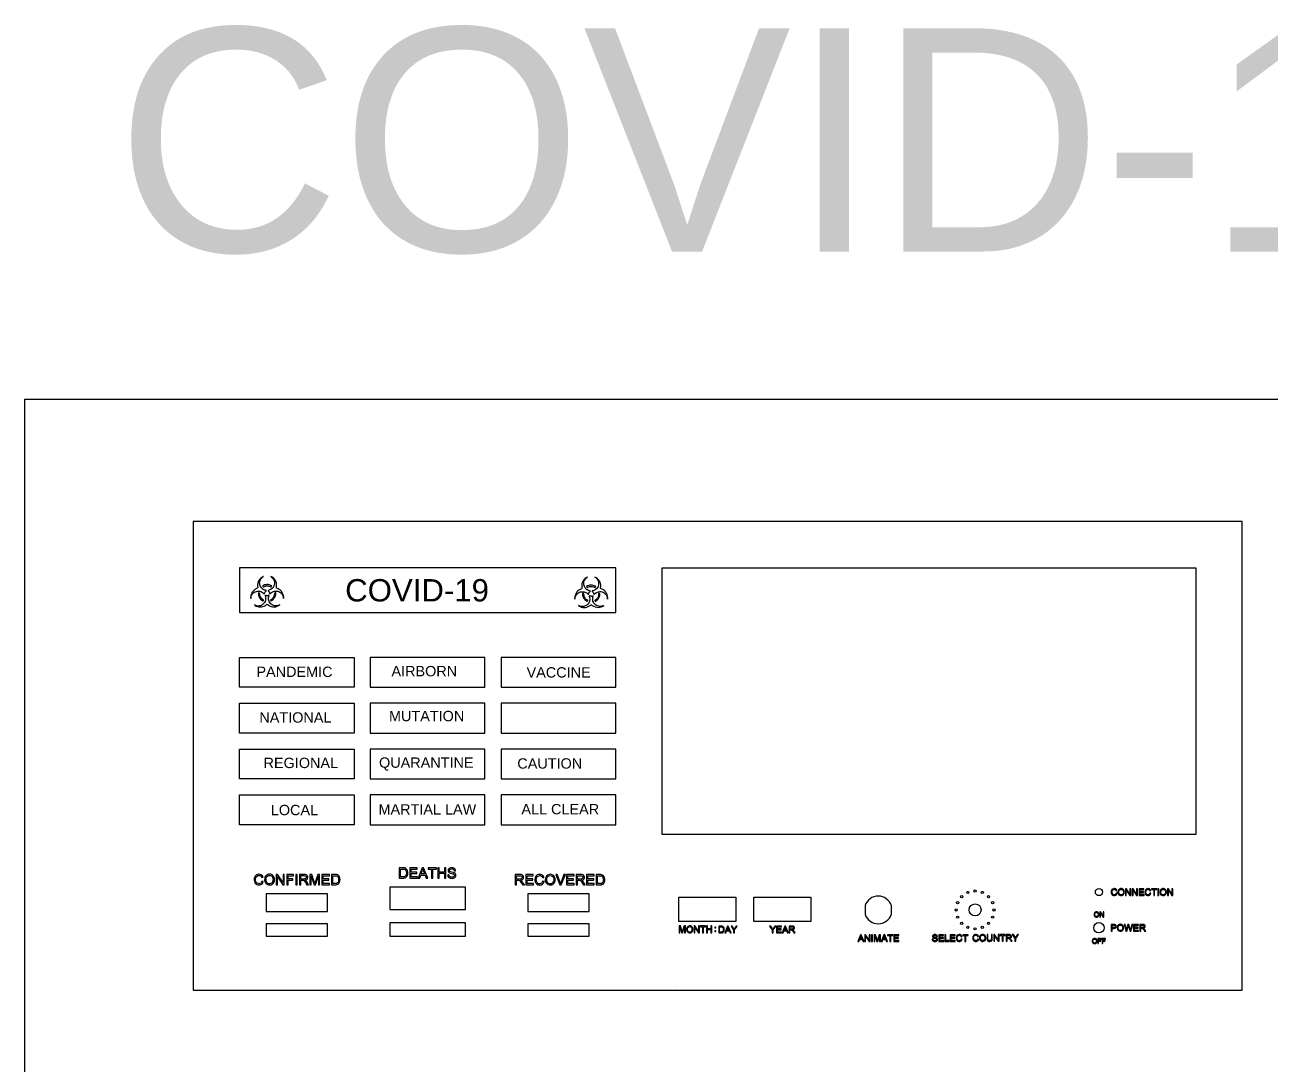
# Model space of a CAD drawing. Header units: inches. Extents: x 208.8 to 289, y 157.6 to 208.1.
# Drawn here: x 208.79 to 236.71, y 184.84 to 208.13 of the extents above; entities that cross this region are included whole.
import ezdxf

# ---------------------------------------------------------------- set-up
doc = ezdxf.new("R2010")
doc.units = ezdxf.units.IN
doc.header["$MEASUREMENT"] = 0
doc.layers.add('DEFAULT_LAYER', color=1, linetype='Continuous')
doc.styles.get("Standard").update_dxf_attribs({"font": 'arial.ttf'})

msp = doc.modelspace()

# ---------------------------------------------------------------- linework, layer by layer
at = {"color": 6, "linetype": 'ByBlock'}
msp.add_lwpolyline([(208.793, 199.753), (288.959, 199.753), (288.959, 157.596), (208.793, 157.596)], close=True, dxfattribs=at)
at = {"color": 1, "linetype": 'ByBlock'}
for points in [[(236.065, 197.01), (212.565, 197.01), (212.565, 186.51), (236.065, 186.51)], [(213.602, 194.973), (222.028, 194.973), (222.028, 195.973), (213.602, 195.973)], [(223.065, 195.973), (235.028, 195.973), (235.028, 189.999), (223.065, 189.999)], [(216.171, 193.301), (213.602, 193.301), (213.602, 193.968), (216.171, 193.968)], [(216.53, 193.301), (219.099, 193.301), (219.099, 193.968), (216.53, 193.968)], [(219.459, 193.301), (222.028, 193.301), (222.028, 193.968), (219.459, 193.968)], [(216.171, 192.273), (213.602, 192.273), (213.602, 192.941), (216.171, 192.941)], [(216.53, 192.273), (219.099, 192.273), (219.099, 192.941), (216.53, 192.941)], [(219.459, 192.273), (222.028, 192.273), (222.028, 192.941), (219.459, 192.941)], [(216.171, 191.245), (213.602, 191.245), (213.602, 191.913), (216.171, 191.913)], [(216.53, 191.245), (219.099, 191.245), (219.099, 191.913), (216.53, 191.913)], [(219.459, 191.245), (222.028, 191.245), (222.028, 191.913), (219.459, 191.913)], [(216.171, 190.218), (213.602, 190.218), (213.602, 190.886), (216.171, 190.886)], [(216.53, 190.218), (219.099, 190.218), (219.099, 190.886), (216.53, 190.886)], [(219.459, 190.218), (222.028, 190.218), (222.028, 190.886), (219.459, 190.886)], [(216.965, 188.322), (218.665, 188.322), (218.665, 188.822), (216.965, 188.822)], [(214.199, 188.272), (215.574, 188.272), (215.574, 188.672), (214.199, 188.672)], [(220.056, 188.272), (221.431, 188.272), (221.431, 188.672), (220.056, 188.672)], [(223.441, 188.598), (224.721, 188.598), (224.721, 188.048), (223.441, 188.048)], [(225.121, 188.598), (226.401, 188.598), (226.401, 188.048), (225.121, 188.048)], [(214.199, 187.722), (215.574, 187.722), (215.574, 187.997), (214.199, 187.997)], [(216.965, 187.722), (218.665, 187.722), (218.665, 188.022), (216.965, 188.022)], [(220.056, 187.722), (221.431, 187.722), (221.431, 187.997), (220.056, 187.997)], [(223.361, 186.59), (223.361, 186.59)]]:
    msp.add_lwpolyline(points, close=True, dxfattribs=at)
at = {"color": 2, "linetype": 'ByBlock', "flags": 128}
for points in [[(214.125, 189.056), (214.112, 189.075), (214.096, 189.091), (214.083, 189.099), (214.063, 189.107), (214.037, 189.11), (214.026, 189.108), (214.004, 189.104), (213.982, 189.096), (213.972, 189.089), (213.956, 189.075), (213.942, 189.055), (213.936, 189.039), (213.931, 189.016), (213.928, 188.991), (213.929, 188.975), (213.933, 188.951), (213.94, 188.929), (213.945, 188.92), (213.96, 188.9), (213.977, 188.885), (213.99, 188.878), (214.012, 188.872), (214.037, 188.87), (214.056, 188.872), (214.079, 188.878), (214.098, 188.889), (214.112, 188.904), (214.125, 188.923), (214.133, 188.946), (214.102, 188.955), (214.101, 188.951), (214.093, 188.927), (214.079, 188.912), (214.058, 188.9), (214.034, 188.896), (214.017, 188.899), (213.996, 188.907), (213.98, 188.92), (213.969, 188.94), (213.968, 188.943), (213.961, 188.966), (213.96, 188.991), (213.961, 189.013), (213.968, 189.036), (213.975, 189.055), (213.993, 189.07), (214.012, 189.08), (214.037, 189.083), (214.055, 189.082), (214.075, 189.072), (214.088, 189.058), (214.099, 189.036), (214.129, 189.042)], [(214.383, 189.007), (214.377, 189.031), (214.369, 189.052), (214.364, 189.062), (214.349, 189.08), (214.331, 189.095), (214.319, 189.101), (214.298, 189.108), (214.273, 189.11), (214.253, 189.108), (214.231, 189.103), (214.21, 189.092), (214.193, 189.077), (214.19, 189.074), (214.178, 189.057), (214.169, 189.037), (214.164, 189.013), (214.162, 188.987), (214.163, 188.975), (214.167, 188.952), (214.175, 188.929), (214.181, 188.919), (214.196, 188.9), (214.214, 188.886), (214.227, 188.88), (214.249, 188.873), (214.273, 188.871), (214.284, 188.871), (214.307, 188.876), (214.329, 188.885), (214.339, 188.891), (214.356, 188.906), (214.369, 188.926), (214.375, 188.942), (214.382, 188.965), (214.384, 188.989)], [(214.351, 188.985), (214.349, 188.96), (214.341, 188.938), (214.33, 188.92), (214.317, 188.909), (214.296, 188.9), (214.272, 188.896), (214.256, 188.898), (214.235, 188.906), (214.216, 188.92), (214.215, 188.921), (214.203, 188.938), (214.196, 188.961), (214.194, 188.986), (214.194, 188.999), (214.198, 189.025), (214.205, 189.046), (214.217, 189.061), (214.229, 189.07), (214.25, 189.08), (214.273, 189.083), (214.293, 189.08), (214.315, 189.071), (214.329, 189.059), (214.342, 189.039), (214.343, 189.037), (214.349, 189.015), (214.352, 188.989)], [(214.575, 189.106), (214.575, 188.923), (214.453, 189.106), (214.422, 189.106), (214.422, 188.874), (214.451, 188.874), (214.451, 189.056), (214.573, 188.874), (214.604, 188.874), (214.604, 189.106)], [(214.688, 188.979), (214.797, 188.979), (214.797, 189.006), (214.688, 189.006), (214.688, 189.078), (214.813, 189.078), (214.813, 189.106), (214.657, 189.106), (214.657, 188.874), (214.688, 188.874)], [(214.889, 189.106), (214.859, 189.106), (214.859, 188.874), (214.889, 188.874)], [(215.127, 189.055), (215.119, 189.077), (215.112, 189.086), (215.092, 189.1), (215.073, 189.104), (215.046, 189.106), (214.944, 189.106), (214.944, 188.874), (214.974, 188.874), (214.974, 188.977), (215.009, 188.977), (215.027, 188.976), (215.041, 188.97), (215.056, 188.954), (215.063, 188.945), (215.078, 188.922), (215.109, 188.874), (215.147, 188.874), (215.107, 188.937), (215.097, 188.951), (215.081, 188.968), (215.063, 188.979), (215.072, 188.981), (215.096, 188.988), (215.112, 189.001), (215.124, 189.02), (215.128, 189.042)], [(215.097, 189.042), (215.09, 189.022), (215.072, 189.007), (215.065, 189.005), (215.04, 189.003), (214.974, 189.003), (214.974, 189.08), (215.047, 189.08), (215.066, 189.078), (215.084, 189.069), (215.089, 189.064)], [(215.366, 188.874), (215.395, 188.874), (215.395, 189.106), (215.355, 189.106), (215.299, 188.945), (215.293, 188.927), (215.287, 188.907), (215.284, 188.916), (215.276, 188.942), (215.221, 189.106), (215.176, 189.106), (215.176, 188.874), (215.205, 188.874), (215.205, 189.071), (215.272, 188.874), (215.299, 188.874), (215.366, 189.068)], [(215.476, 188.901), (215.476, 188.98), (215.604, 188.98), (215.604, 189.007), (215.476, 189.007), (215.476, 189.078), (215.613, 189.078), (215.613, 189.106), (215.446, 189.106), (215.446, 188.874), (215.618, 188.874), (215.618, 188.901)], [(215.851, 189), (215.849, 189.025), (215.843, 189.046), (215.842, 189.047), (215.831, 189.068), (215.816, 189.085), (215.803, 189.094), (215.781, 189.103), (215.767, 189.105), (215.74, 189.106), (215.661, 189.106), (215.661, 188.874), (215.744, 188.874), (215.759, 188.875), (215.781, 188.878), (215.787, 188.88), (215.809, 188.89), (215.814, 188.893), (215.83, 188.911), (215.836, 188.921), (215.845, 188.945), (215.85, 188.966), (215.852, 188.991)], [(215.819, 188.969), (215.814, 188.947), (215.81, 188.936), (215.797, 188.917), (215.796, 188.917), (215.776, 188.906), (215.766, 188.903), (215.741, 188.901), (215.691, 188.901), (215.691, 189.078), (215.74, 189.078), (215.759, 189.077), (215.779, 189.073), (215.792, 189.066), (215.809, 189.047), (215.812, 189.04), (215.818, 189.019), (215.82, 188.991)], [(217.371, 189.148), (217.367, 189.172), (217.362, 189.194), (217.361, 189.195), (217.35, 189.216), (217.334, 189.233), (217.323, 189.242), (217.3, 189.25), (217.287, 189.253), (217.259, 189.253), (217.18, 189.253), (217.18, 189.022), (217.263, 189.022), (217.278, 189.022), (217.3, 189.026), (217.307, 189.028), (217.328, 189.037), (217.332, 189.041), (217.349, 189.058), (217.355, 189.069), (217.365, 189.092), (217.37, 189.114), (217.371, 189.139)], [(217.338, 189.116), (217.333, 189.095), (217.329, 189.084), (217.316, 189.065), (217.316, 189.065), (217.295, 189.054), (217.285, 189.051), (217.259, 189.049), (217.21, 189.049), (217.21, 189.226), (217.259, 189.226), (217.278, 189.225), (217.298, 189.221), (217.312, 189.214), (217.327, 189.195), (217.331, 189.188), (217.338, 189.166), (217.34, 189.139)], [(217.444, 189.049), (217.444, 189.128), (217.572, 189.128), (217.572, 189.155), (217.444, 189.155), (217.444, 189.226), (217.58, 189.226), (217.58, 189.253), (217.414, 189.253), (217.414, 189.022), (217.586, 189.022), (217.586, 189.049)], [(217.725, 189.253), (217.691, 189.253), (217.603, 189.022), (217.636, 189.022), (217.661, 189.092), (217.757, 189.092), (217.785, 189.022), (217.819, 189.022)], [(217.748, 189.117), (217.67, 189.117), (217.695, 189.185), (217.702, 189.206), (217.708, 189.229), (217.708, 189.227), (217.715, 189.206), (217.724, 189.181)], [(217.933, 189.226), (218.01, 189.226), (218.01, 189.253), (217.826, 189.253), (217.826, 189.226), (217.902, 189.226), (217.902, 189.022), (217.933, 189.022)], [(218.193, 189.022), (218.223, 189.022), (218.223, 189.253), (218.193, 189.253), (218.193, 189.159), (218.072, 189.159), (218.072, 189.253), (218.042, 189.253), (218.042, 189.022), (218.072, 189.022), (218.072, 189.131), (218.193, 189.131)], [(219.932, 188.95), (219.917, 188.965), (219.898, 188.978), (219.908, 188.98), (219.93, 188.986), (219.948, 188.999), (219.959, 189.018), (219.963, 189.04), (219.962, 189.053), (219.954, 189.075), (219.948, 189.084), (219.929, 189.097), (219.908, 189.102), (219.881, 189.104), (219.779, 189.104), (219.779, 188.872), (219.809, 188.872), (219.809, 188.975), (219.844, 188.975), (219.862, 188.973), (219.876, 188.967), (219.892, 188.953), (219.898, 188.942), (219.913, 188.921), (219.944, 188.872), (219.982, 188.872), (219.943, 188.935)], [(219.932, 189.04), (219.925, 189.019), (219.908, 189.005), (219.9, 189.003), (219.875, 189.002), (219.809, 189.002), (219.809, 189.078), (219.883, 189.078), (219.902, 189.077), (219.921, 189.067), (219.925, 189.062)], [(220.043, 188.899), (220.043, 188.978), (220.171, 188.978), (220.171, 189.005), (220.043, 189.005), (220.043, 189.077), (220.179, 189.077), (220.179, 189.104), (220.013, 189.104), (220.013, 188.872), (220.184, 188.872), (220.184, 188.899)], [(220.414, 189.054), (220.401, 189.073), (220.386, 189.089), (220.373, 189.097), (220.352, 189.105), (220.327, 189.108), (220.316, 189.107), (220.294, 189.102), (220.271, 189.094), (220.262, 189.088), (220.246, 189.073), (220.232, 189.053), (220.225, 189.037), (220.221, 189.015), (220.217, 188.989), (220.219, 188.973), (220.222, 188.95), (220.23, 188.927), (220.235, 188.918), (220.249, 188.899), (220.267, 188.883), (220.279, 188.876), (220.302, 188.87), (220.327, 188.869), (220.346, 188.87), (220.368, 188.876), (220.387, 188.888), (220.401, 188.902), (220.414, 188.921), (220.422, 188.945), (220.392, 188.953), (220.39, 188.95), (220.382, 188.926), (220.368, 188.91), (220.348, 188.899), (220.324, 188.894), (220.306, 188.897), (220.286, 188.905), (220.27, 188.918), (220.259, 188.938), (220.257, 188.942), (220.251, 188.964), (220.249, 188.989), (220.251, 189.011), (220.257, 189.034), (220.265, 189.053), (220.282, 189.069), (220.302, 189.078), (220.327, 189.081), (220.344, 189.08), (220.365, 189.07), (220.378, 189.056), (220.389, 189.034), (220.419, 189.04)], [(220.671, 189.005), (220.667, 189.029), (220.659, 189.05), (220.652, 189.061), (220.638, 189.078), (220.619, 189.092), (220.608, 189.099), (220.586, 189.105), (220.562, 189.108), (220.541, 189.107), (220.519, 189.1), (220.5, 189.089), (220.482, 189.075), (220.479, 189.072), (220.467, 189.054), (220.459, 189.034), (220.452, 189.011), (220.451, 188.984), (220.451, 188.973), (220.455, 188.95), (220.463, 188.927), (220.47, 188.916), (220.484, 188.899), (220.503, 188.884), (220.516, 188.878), (220.536, 188.87), (220.562, 188.869), (220.573, 188.869), (220.595, 188.873), (220.617, 188.883), (220.627, 188.889), (220.644, 188.905), (220.657, 188.924), (220.665, 188.94), (220.67, 188.962), (220.671, 188.988)], [(220.64, 188.983), (220.638, 188.957), (220.63, 188.937), (220.619, 188.919), (220.605, 188.907), (220.586, 188.897), (220.562, 188.894), (220.544, 188.896), (220.524, 188.903), (220.505, 188.918), (220.505, 188.919), (220.492, 188.937), (220.484, 188.959), (220.482, 188.984), (220.482, 188.997), (220.487, 189.023), (220.494, 189.043), (220.506, 189.059), (220.517, 189.069), (220.538, 189.078), (220.562, 189.081), (220.581, 189.078), (220.603, 189.07), (220.617, 189.057), (220.632, 189.037), (220.632, 189.035), (220.638, 189.013), (220.641, 188.988)], [(220.806, 188.935), (220.8, 188.921), (220.793, 188.897), (220.789, 188.911), (220.781, 188.935), (220.72, 189.104), (220.687, 189.104), (220.778, 188.872), (220.809, 188.872), (220.9, 189.104), (220.868, 189.104)], [(220.959, 188.899), (220.959, 188.978), (221.086, 188.978), (221.086, 189.005), (220.959, 189.005), (220.959, 189.077), (221.095, 189.077), (221.095, 189.104), (220.927, 189.104), (220.927, 188.872), (221.1, 188.872), (221.1, 188.899)], [(221.327, 189.053), (221.317, 189.075), (221.311, 189.084), (221.292, 189.097), (221.273, 189.102), (221.246, 189.104), (221.143, 189.104), (221.143, 188.872), (221.173, 188.872), (221.173, 188.975), (221.209, 188.975), (221.225, 188.973), (221.239, 188.967), (221.255, 188.953), (221.262, 188.942), (221.278, 188.921), (221.308, 188.872), (221.346, 188.872), (221.306, 188.935), (221.297, 188.95), (221.281, 188.965), (221.262, 188.978), (221.271, 188.98), (221.295, 188.986), (221.311, 188.999), (221.324, 189.018), (221.327, 189.04)], [(221.297, 189.04), (221.29, 189.019), (221.271, 189.005), (221.265, 189.003), (221.239, 189.002), (221.173, 189.002), (221.173, 189.078), (221.246, 189.078), (221.265, 189.077), (221.284, 189.067), (221.289, 189.062)], [(221.406, 188.899), (221.406, 188.978), (221.535, 188.978), (221.535, 189.005), (221.406, 189.005), (221.406, 189.077), (221.543, 189.077), (221.543, 189.104), (221.376, 189.104), (221.376, 188.872), (221.549, 188.872), (221.549, 188.899)], [(221.782, 188.999), (221.779, 189.023), (221.773, 189.045), (221.762, 189.067), (221.746, 189.083), (221.735, 189.092), (221.711, 189.1), (221.697, 189.102), (221.67, 189.104), (221.59, 189.104), (221.59, 188.872), (221.674, 188.872), (221.689, 188.873), (221.711, 188.876), (221.717, 188.878), (221.739, 188.888), (221.744, 188.891), (221.76, 188.908), (221.766, 188.919), (221.776, 188.943), (221.781, 188.964), (221.782, 188.989)], [(221.749, 188.967), (221.744, 188.945), (221.739, 188.935), (221.727, 188.916), (221.706, 188.903), (221.697, 188.902), (221.671, 188.899), (221.622, 188.899), (221.622, 189.077), (221.67, 189.077), (221.69, 189.075), (221.709, 189.072), (221.722, 189.064), (221.738, 189.045), (221.743, 189.038), (221.749, 189.016), (221.751, 188.989)], [(233.153, 188.681), (233.15, 188.695), (233.149, 188.711), (233.15, 188.726), (233.153, 188.741), (233.16, 188.752), (233.169, 188.763), (233.183, 188.77), (233.199, 188.771), (233.21, 188.77), (233.223, 188.764), (233.232, 188.754), (233.238, 188.74), (233.258, 188.744), (233.255, 188.753), (233.247, 188.766), (233.237, 188.776), (233.23, 188.782), (233.215, 188.786), (233.199, 188.788), (233.191, 188.788), (233.177, 188.785), (233.163, 188.779), (233.157, 188.775), (233.146, 188.765), (233.138, 188.753), (233.133, 188.742), (233.13, 188.728), (233.129, 188.711), (233.129, 188.701), (233.131, 188.686), (233.137, 188.672), (233.14, 188.665), (233.149, 188.652), (233.16, 188.642), (233.167, 188.638), (233.181, 188.634), (233.199, 188.632), (233.211, 188.633), (233.226, 188.638), (233.238, 188.645), (233.247, 188.654), (233.255, 188.667), (233.26, 188.683), (233.241, 188.688), (233.241, 188.685), (233.234, 188.671), (233.225, 188.66), (233.212, 188.652), (233.197, 188.65), (233.186, 188.651), (233.172, 188.656), (233.163, 188.665), (233.154, 188.678)], [(233.422, 188.721), (233.42, 188.737), (233.414, 188.751), (233.411, 188.757), (233.401, 188.768), (233.389, 188.778), (233.381, 188.782), (233.367, 188.787), (233.351, 188.788), (233.338, 188.787), (233.324, 188.784), (233.311, 188.777), (233.299, 188.767), (233.298, 188.765), (233.29, 188.754), (233.283, 188.741), (233.28, 188.726), (233.279, 188.708), (233.28, 188.7), (233.282, 188.685), (233.288, 188.671), (233.291, 188.664), (233.301, 188.652), (233.313, 188.643), (233.321, 188.639), (233.335, 188.634), (233.351, 188.632), (233.358, 188.633), (233.373, 188.636), (233.388, 188.642), (233.394, 188.647), (233.405, 188.656), (233.414, 188.67), (233.418, 188.679), (233.422, 188.694), (233.423, 188.71)], [(233.402, 188.707), (233.401, 188.69), (233.395, 188.677), (233.388, 188.665), (233.38, 188.659), (233.366, 188.652), (233.351, 188.65), (233.339, 188.651), (233.326, 188.656), (233.314, 188.665), (233.314, 188.666), (233.307, 188.677), (233.301, 188.692), (233.3, 188.708), (233.3, 188.717), (233.302, 188.733), (233.308, 188.746), (233.315, 188.756), (233.323, 188.763), (233.336, 188.77), (233.351, 188.771), (233.365, 188.77), (233.378, 188.764), (233.388, 188.755), (233.396, 188.742), (233.396, 188.741), (233.401, 188.727), (233.402, 188.71)], [(233.547, 188.786), (233.547, 188.667), (233.469, 188.786), (233.448, 188.786), (233.448, 188.636), (233.467, 188.636), (233.467, 188.753), (233.546, 188.636), (233.566, 188.636), (233.566, 188.786)], [(233.698, 188.786), (233.698, 188.667), (233.62, 188.786), (233.599, 188.786), (233.599, 188.636), (233.618, 188.636), (233.618, 188.753), (233.697, 188.636), (233.718, 188.636), (233.718, 188.786)], [(233.772, 188.653), (233.772, 188.704), (233.854, 188.704), (233.854, 188.722), (233.772, 188.722), (233.772, 188.767), (233.859, 188.767), (233.859, 188.786), (233.752, 188.786), (233.752, 188.636), (233.864, 188.636), (233.864, 188.653)], [(234.012, 188.753), (234.004, 188.766), (233.993, 188.776), (233.985, 188.782), (233.972, 188.786), (233.956, 188.788), (233.948, 188.788), (233.934, 188.785), (233.92, 188.779), (233.914, 188.775), (233.902, 188.765), (233.894, 188.753), (233.89, 188.742), (233.886, 188.728), (233.885, 188.711), (233.886, 188.701), (233.888, 188.686), (233.893, 188.672), (233.895, 188.665), (233.904, 188.652), (233.916, 188.642), (233.924, 188.638), (233.938, 188.634), (233.956, 188.632), (233.968, 188.633), (233.982, 188.638), (233.995, 188.645), (234.004, 188.654), (234.012, 188.667), (234.017, 188.683), (233.997, 188.688), (233.997, 188.685), (233.991, 188.671), (233.982, 188.66), (233.969, 188.652), (233.954, 188.65), (233.943, 188.651), (233.928, 188.656), (233.919, 188.665), (233.911, 188.678), (233.91, 188.681), (233.907, 188.695), (233.905, 188.711), (233.907, 188.726), (233.91, 188.741), (233.916, 188.752), (233.926, 188.763), (233.939, 188.77), (233.956, 188.771), (233.967, 188.77), (233.98, 188.764), (233.989, 188.754), (233.995, 188.74), (234.015, 188.744)], [(234.1, 188.767), (234.15, 188.767), (234.15, 188.786), (234.03, 188.786), (234.03, 188.767), (234.08, 188.767), (234.08, 188.636), (234.1, 188.636)], [(234.193, 188.786), (234.173, 188.786), (234.173, 188.636), (234.193, 188.636)], [(234.365, 188.721), (234.362, 188.737), (234.357, 188.751), (234.353, 188.757), (234.343, 188.768), (234.331, 188.778), (234.324, 188.782), (234.31, 188.787), (234.294, 188.788), (234.282, 188.787), (234.266, 188.784), (234.253, 188.777), (234.242, 188.767), (234.241, 188.765), (234.232, 188.754), (234.227, 188.741), (234.223, 188.726), (234.222, 188.708), (234.222, 188.7), (234.226, 188.685), (234.231, 188.671), (234.234, 188.664), (234.244, 188.652), (234.256, 188.643), (234.264, 188.639), (234.278, 188.634), (234.294, 188.632), (234.301, 188.633), (234.317, 188.636), (234.33, 188.642), (234.336, 188.647), (234.347, 188.656), (234.356, 188.67), (234.361, 188.679), (234.364, 188.694), (234.366, 188.71)], [(234.345, 188.707), (234.343, 188.69), (234.339, 188.677), (234.331, 188.665), (234.322, 188.659), (234.309, 188.652), (234.294, 188.65), (234.283, 188.651), (234.268, 188.656), (234.257, 188.665), (234.256, 188.666), (234.249, 188.677), (234.244, 188.692), (234.242, 188.708), (234.243, 188.717), (234.245, 188.733), (234.25, 188.746), (234.257, 188.756), (234.265, 188.763), (234.279, 188.77), (234.294, 188.771), (234.307, 188.77), (234.321, 188.764), (234.331, 188.755), (234.339, 188.742), (234.34, 188.741), (234.344, 188.727), (234.345, 188.71)], [(234.49, 188.786), (234.49, 188.667), (234.411, 188.786), (234.391, 188.786), (234.391, 188.636), (234.41, 188.636), (234.41, 188.753), (234.489, 188.636), (234.509, 188.636), (234.509, 188.786)], [(232.854, 188.211), (232.853, 188.218), (232.852, 188.225), (232.85, 188.232), (232.847, 188.238), (232.847, 188.239), (232.843, 188.245), (232.839, 188.25), (232.834, 188.255), (232.828, 188.259), (232.827, 188.26), (232.821, 188.263), (232.814, 188.265), (232.807, 188.266), (232.8, 188.266), (232.799, 188.266), (232.791, 188.266), (232.784, 188.265), (232.778, 188.262), (232.772, 188.259), (232.766, 188.256), (232.761, 188.251), (232.758, 188.247), (232.754, 188.241), (232.751, 188.236), (232.749, 188.229), (232.747, 188.222), (232.747, 188.215), (232.746, 188.207), (232.746, 188.206), (232.747, 188.199), (232.748, 188.192), (232.75, 188.185), (232.753, 188.179), (232.753, 188.178), (232.756, 188.172), (232.761, 188.167), (232.766, 188.162), (232.772, 188.158), (232.773, 188.157), (232.779, 188.154), (232.785, 188.152), (232.793, 188.15), (232.8, 188.15), (232.807, 188.15), (232.814, 188.152), (232.821, 188.154), (232.827, 188.157), (232.828, 188.157), (232.833, 188.161), (232.838, 188.166), (232.843, 188.171), (232.847, 188.177), (232.848, 188.18), (232.85, 188.187), (232.852, 188.193), (232.853, 188.201), (232.854, 188.208)], [(232.838, 188.207), (232.838, 188.199), (232.836, 188.192), (232.834, 188.185), (232.831, 188.18), (232.828, 188.175), (232.825, 188.172), (232.82, 188.168), (232.814, 188.165), (232.807, 188.164), (232.8, 188.163), (232.797, 188.163), (232.79, 188.164), (232.784, 188.166), (232.778, 188.17), (232.772, 188.174), (232.769, 188.18), (232.765, 188.185), (232.763, 188.192), (232.762, 188.199), (232.761, 188.206), (232.761, 188.212), (232.763, 188.22), (232.764, 188.227), (232.766, 188.233), (232.769, 188.238), (232.773, 188.243), (232.775, 188.244), (232.78, 188.249), (232.786, 188.252), (232.793, 188.253), (232.8, 188.254), (232.807, 188.253), (232.814, 188.251), (232.82, 188.248), (232.826, 188.244), (232.83, 188.238), (232.834, 188.232), (232.835, 188.229), (232.837, 188.223), (232.838, 188.216), (232.838, 188.208)], [(232.947, 188.265), (232.947, 188.176), (232.888, 188.265), (232.873, 188.265), (232.873, 188.152), (232.887, 188.152), (232.887, 188.241), (232.946, 188.152), (232.961, 188.152), (232.961, 188.265)], [(223.57, 187.801), (223.589, 187.801), (223.589, 187.951), (223.562, 187.951), (223.526, 187.846), (223.522, 187.835), (223.518, 187.822), (223.516, 187.828), (223.511, 187.845), (223.476, 187.951), (223.446, 187.951), (223.446, 187.801), (223.464, 187.801), (223.464, 187.928), (223.508, 187.801), (223.526, 187.801), (223.57, 187.926)], [(223.757, 187.887), (223.755, 187.902), (223.749, 187.916), (223.746, 187.922), (223.736, 187.934), (223.724, 187.944), (223.716, 187.947), (223.702, 187.952), (223.686, 187.954), (223.674, 187.953), (223.659, 187.949), (223.646, 187.942), (223.635, 187.933), (223.633, 187.931), (223.625, 187.919), (223.619, 187.906), (223.616, 187.891), (223.614, 187.874), (223.615, 187.866), (223.618, 187.851), (223.623, 187.836), (223.627, 187.83), (223.636, 187.818), (223.649, 187.808), (223.656, 187.804), (223.671, 187.8), (223.686, 187.798), (223.694, 187.798), (223.709, 187.801), (223.723, 187.808), (223.729, 187.811), (223.74, 187.822), (223.749, 187.835), (223.753, 187.845), (223.757, 187.859), (223.758, 187.875)], [(223.737, 187.873), (223.736, 187.856), (223.731, 187.842), (223.723, 187.831), (223.715, 187.824), (223.702, 187.817), (223.686, 187.815), (223.675, 187.816), (223.661, 187.822), (223.65, 187.831), (223.649, 187.831), (223.642, 187.843), (223.637, 187.857), (223.635, 187.873), (223.635, 187.882), (223.638, 187.898), (223.643, 187.912), (223.65, 187.922), (223.658, 187.928), (223.671, 187.934), (223.686, 187.936), (223.7, 187.935), (223.713, 187.929), (223.723, 187.921), (223.732, 187.908), (223.732, 187.906), (223.736, 187.892), (223.738, 187.876)], [(223.882, 187.951), (223.882, 187.833), (223.804, 187.951), (223.783, 187.951), (223.783, 187.801), (223.802, 187.801), (223.802, 187.919), (223.881, 187.801), (223.902, 187.801), (223.902, 187.951)], [(223.993, 187.933), (224.042, 187.933), (224.042, 187.951), (223.924, 187.951), (223.924, 187.933), (223.973, 187.933), (223.973, 187.801), (223.993, 187.801)], [(224.161, 187.801), (224.181, 187.801), (224.181, 187.951), (224.161, 187.951), (224.161, 187.889), (224.083, 187.889), (224.083, 187.951), (224.064, 187.951), (224.064, 187.801), (224.083, 187.801), (224.083, 187.871), (224.161, 187.871)], [(224.461, 187.88), (224.459, 187.896), (224.455, 187.91), (224.455, 187.91), (224.447, 187.924), (224.437, 187.935), (224.43, 187.94), (224.415, 187.946), (224.406, 187.947), (224.388, 187.948), (224.337, 187.948), (224.337, 187.798), (224.391, 187.798), (224.4, 187.798), (224.415, 187.801), (224.419, 187.802), (224.433, 187.808), (224.436, 187.81), (224.446, 187.822), (224.451, 187.829), (224.457, 187.844), (224.46, 187.858), (224.461, 187.874)], [(224.439, 187.859), (224.436, 187.845), (224.434, 187.839), (224.425, 187.826), (224.425, 187.826), (224.412, 187.818), (224.405, 187.817), (224.389, 187.816), (224.356, 187.816), (224.356, 187.93), (224.388, 187.93), (224.401, 187.93), (224.414, 187.927), (224.422, 187.923), (224.432, 187.911), (224.435, 187.906), (224.439, 187.892), (224.44, 187.874)], [(224.55, 187.948), (224.529, 187.948), (224.472, 187.798), (224.492, 187.798), (224.509, 187.844), (224.572, 187.844), (224.589, 187.798), (224.612, 187.798)], [(224.566, 187.86), (224.515, 187.86), (224.531, 187.904), (224.536, 187.917), (224.539, 187.932), (224.54, 187.931), (224.544, 187.918), (224.55, 187.901)], [(224.698, 187.904), (224.697, 187.904), (224.688, 187.89), (224.681, 187.877), (224.674, 187.889), (224.666, 187.903), (224.636, 187.948), (224.612, 187.948), (224.67, 187.862), (224.67, 187.798), (224.69, 187.798), (224.69, 187.862), (224.75, 187.948), (224.727, 187.948)], [(225.615, 187.948), (225.592, 187.948), (225.563, 187.904), (225.554, 187.89), (225.546, 187.878), (225.54, 187.89), (225.531, 187.903), (225.501, 187.948), (225.477, 187.948), (225.535, 187.862), (225.535, 187.798), (225.555, 187.798), (225.555, 187.862)], [(225.653, 187.816), (225.653, 187.867), (225.736, 187.867), (225.736, 187.885), (225.653, 187.885), (225.653, 187.931), (225.742, 187.931), (225.742, 187.948), (225.633, 187.948), (225.633, 187.798), (225.745, 187.798), (225.745, 187.816)], [(225.835, 187.948), (225.814, 187.948), (225.756, 187.798), (225.777, 187.798), (225.793, 187.844), (225.856, 187.844), (225.874, 187.798), (225.897, 187.798)], [(225.85, 187.86), (225.799, 187.86), (225.816, 187.904), (225.82, 187.918), (225.824, 187.933), (225.824, 187.931), (225.829, 187.918), (225.835, 187.902)], [(226.032, 187.916), (226.026, 187.93), (226.022, 187.936), (226.009, 187.944), (225.997, 187.947), (225.979, 187.948), (225.913, 187.948), (225.913, 187.798), (225.932, 187.798), (225.932, 187.865), (225.956, 187.865), (225.967, 187.864), (225.975, 187.86), (225.986, 187.85), (225.99, 187.844), (226, 187.829), (226.02, 187.798), (226.045, 187.798), (226.019, 187.839), (226.012, 187.848), (226.002, 187.859), (225.99, 187.867), (225.996, 187.868), (226.011, 187.873), (226.022, 187.88), (226.03, 187.892), (226.032, 187.907)], [(226.012, 187.907), (226.008, 187.894), (225.996, 187.885), (225.992, 187.884), (225.975, 187.882), (225.932, 187.882), (225.932, 187.932), (225.98, 187.932), (225.992, 187.93), (226.004, 187.925), (226.007, 187.921)], [(233.241, 187.927), (233.243, 187.942), (233.243, 187.948), (233.239, 187.963), (233.237, 187.966), (233.226, 187.977), (233.223, 187.979), (233.208, 187.984), (233.202, 187.985), (233.185, 187.986), (233.129, 187.986), (233.129, 187.835), (233.148, 187.835), (233.148, 187.897), (233.189, 187.897), (233.207, 187.899), (233.221, 187.903), (233.231, 187.91), (233.234, 187.914)], [(233.222, 187.934), (233.214, 187.922), (233.205, 187.917), (233.187, 187.915), (233.148, 187.915), (233.148, 187.968), (233.191, 187.968), (233.206, 187.967), (233.218, 187.958), (233.219, 187.957), (233.223, 187.942)], [(233.405, 187.922), (233.403, 187.937), (233.397, 187.951), (233.393, 187.958), (233.384, 187.969), (233.371, 187.978), (233.364, 187.982), (233.35, 187.987), (233.334, 187.989), (233.321, 187.988), (233.307, 187.984), (233.294, 187.977), (233.283, 187.968), (233.281, 187.966), (233.273, 187.954), (233.267, 187.941), (233.263, 187.926), (233.262, 187.909), (233.263, 187.901), (233.266, 187.886), (233.271, 187.871), (233.275, 187.865), (233.284, 187.853), (233.296, 187.844), (233.304, 187.839), (233.319, 187.835), (233.334, 187.833), (233.341, 187.833), (233.357, 187.837), (233.37, 187.843), (233.377, 187.846), (233.388, 187.857), (233.397, 187.87), (233.401, 187.88), (233.405, 187.894), (233.406, 187.911)], [(233.386, 187.908), (233.383, 187.891), (233.379, 187.877), (233.371, 187.866), (233.363, 187.858), (233.35, 187.852), (233.334, 187.85), (233.323, 187.851), (233.309, 187.856), (233.297, 187.866), (233.289, 187.878), (233.284, 187.892), (233.283, 187.909), (233.283, 187.917), (233.285, 187.934), (233.291, 187.947), (233.298, 187.957), (233.306, 187.963), (233.319, 187.969), (233.334, 187.971), (233.347, 187.97), (233.361, 187.964), (233.371, 187.956), (233.379, 187.943), (233.38, 187.941), (233.384, 187.927), (233.386, 187.911)], [(233.567, 187.889), (233.567, 187.887), (233.563, 187.871), (233.56, 187.857), (233.558, 187.864), (233.556, 187.879), (233.552, 187.894), (233.548, 187.91), (233.527, 187.986), (233.503, 187.986), (233.474, 187.885), (233.472, 187.877), (233.467, 187.857), (233.465, 187.872), (233.461, 187.887), (233.438, 187.986), (233.418, 187.986), (233.458, 187.835), (233.478, 187.835), (233.51, 187.95), (233.51, 187.952), (233.514, 187.968), (233.514, 187.966), (233.519, 187.95), (233.55, 187.835), (233.569, 187.835), (233.611, 187.986), (233.591, 187.986)], [(233.65, 187.853), (233.65, 187.905), (233.732, 187.905), (233.732, 187.922), (233.65, 187.922), (233.65, 187.968), (233.738, 187.968), (233.738, 187.986), (233.629, 187.986), (233.629, 187.835), (233.742, 187.835), (233.742, 187.853)], [(233.888, 187.953), (233.883, 187.968), (233.878, 187.974), (233.867, 187.982), (233.853, 187.985), (233.836, 187.986), (233.769, 187.986), (233.769, 187.835), (233.789, 187.835), (233.789, 187.903), (233.812, 187.903), (233.823, 187.901), (233.832, 187.898), (233.843, 187.888), (233.847, 187.881), (233.857, 187.867), (233.876, 187.835), (233.901, 187.835), (233.875, 187.876), (233.869, 187.886), (233.859, 187.897), (233.847, 187.904), (233.853, 187.905), (233.868, 187.91), (233.879, 187.918), (233.887, 187.93), (233.889, 187.945)], [(233.869, 187.945), (233.865, 187.931), (233.853, 187.923), (233.848, 187.921), (233.832, 187.919), (233.789, 187.919), (233.789, 187.969), (233.837, 187.969), (233.849, 187.968), (233.861, 187.963), (233.864, 187.959)], [(227.591, 187.606), (227.53, 187.756), (227.509, 187.756), (227.451, 187.606), (227.472, 187.606), (227.489, 187.651), (227.551, 187.651), (227.569, 187.606)], [(227.545, 187.667), (227.494, 187.667), (227.511, 187.711), (227.515, 187.725), (227.519, 187.74), (227.519, 187.739), (227.524, 187.725), (227.53, 187.709)], [(227.706, 187.756), (227.706, 187.638), (227.627, 187.756), (227.607, 187.756), (227.607, 187.606), (227.626, 187.606), (227.626, 187.724), (227.705, 187.606), (227.725, 187.606), (227.725, 187.756)], [(227.782, 187.756), (227.762, 187.756), (227.762, 187.606), (227.782, 187.606)], [(227.94, 187.606), (227.96, 187.606), (227.96, 187.756), (227.932, 187.756), (227.897, 187.652), (227.893, 187.64), (227.889, 187.628), (227.887, 187.633), (227.882, 187.65), (227.846, 187.756), (227.816, 187.756), (227.816, 187.606), (227.835, 187.606), (227.835, 187.734), (227.879, 187.606), (227.897, 187.606), (227.94, 187.731)], [(228.054, 187.756), (228.032, 187.756), (227.975, 187.606), (227.996, 187.606), (228.013, 187.651), (228.075, 187.651), (228.093, 187.606), (228.115, 187.606)], [(228.069, 187.667), (228.018, 187.667), (228.034, 187.711), (228.039, 187.725), (228.043, 187.74), (228.043, 187.739), (228.048, 187.725), (228.054, 187.709)], [(228.189, 187.739), (228.239, 187.739), (228.239, 187.756), (228.12, 187.756), (228.12, 187.739), (228.169, 187.739), (228.169, 187.606), (228.189, 187.606)], [(228.279, 187.623), (228.279, 187.675), (228.362, 187.675), (228.362, 187.692), (228.279, 187.692), (228.279, 187.739), (228.368, 187.739), (228.368, 187.756), (228.259, 187.756), (228.259, 187.606), (228.371, 187.606), (228.371, 187.623)], [(229.234, 187.714), (229.232, 187.724), (229.226, 187.738), (229.22, 187.745), (229.207, 187.753), (229.193, 187.757), (229.178, 187.759), (229.164, 187.758), (229.15, 187.754), (229.142, 187.749), (229.131, 187.739), (229.128, 187.732), (229.125, 187.717), (229.125, 187.713), (229.13, 187.699), (229.133, 187.694), (229.146, 187.685), (229.157, 187.68), (229.175, 187.675), (229.19, 187.671), (229.202, 187.668), (229.203, 187.668), (229.215, 187.659), (229.22, 187.647), (229.215, 187.634), (229.215, 187.633), (229.202, 187.625), (229.198, 187.623), (229.182, 187.621), (229.174, 187.622), (229.159, 187.626), (229.155, 187.628), (229.144, 187.637), (229.142, 187.641), (229.138, 187.656), (229.119, 187.654), (229.121, 187.641), (229.127, 187.627), (229.136, 187.618), (229.149, 187.609), (229.152, 187.608), (229.166, 187.604), (229.183, 187.603), (229.198, 187.605), (229.212, 187.609), (229.222, 187.615), (229.231, 187.626), (229.236, 187.633), (229.238, 187.648), (229.238, 187.656), (229.232, 187.67), (229.226, 187.676), (229.213, 187.685), (229.211, 187.686), (229.198, 187.69), (229.18, 187.695), (229.178, 187.695), (229.159, 187.7), (229.15, 187.705), (229.144, 187.719), (229.144, 187.722), (229.152, 187.735), (229.161, 187.739), (229.178, 187.741), (229.192, 187.74), (229.205, 187.734), (229.21, 187.728), (229.215, 187.712)], [(229.286, 187.624), (229.286, 187.675), (229.369, 187.675), (229.369, 187.693), (229.286, 187.693), (229.286, 187.739), (229.374, 187.739), (229.374, 187.756), (229.266, 187.756), (229.266, 187.606), (229.378, 187.606), (229.378, 187.624)], [(229.425, 187.624), (229.425, 187.756), (229.404, 187.756), (229.404, 187.606), (229.498, 187.606), (229.498, 187.624)], [(229.542, 187.624), (229.542, 187.675), (229.625, 187.675), (229.625, 187.693), (229.542, 187.693), (229.542, 187.739), (229.63, 187.739), (229.63, 187.756), (229.522, 187.756), (229.522, 187.606), (229.634, 187.606), (229.634, 187.624)], [(229.783, 187.724), (229.775, 187.737), (229.764, 187.747), (229.757, 187.752), (229.743, 187.757), (229.727, 187.759), (229.719, 187.758), (229.704, 187.756), (229.69, 187.75), (229.685, 187.746), (229.673, 187.736), (229.665, 187.723), (229.661, 187.713), (229.657, 187.699), (229.656, 187.682), (229.656, 187.671), (229.659, 187.656), (229.664, 187.642), (229.667, 187.635), (229.676, 187.623), (229.687, 187.613), (229.695, 187.609), (229.709, 187.605), (229.727, 187.603), (229.739, 187.604), (229.753, 187.609), (229.766, 187.616), (229.775, 187.626), (229.783, 187.638), (229.789, 187.654), (229.768, 187.659), (229.768, 187.656), (229.762, 187.641), (229.753, 187.63), (229.74, 187.623), (229.725, 187.621), (229.713, 187.622), (229.699, 187.628), (229.69, 187.635), (229.682, 187.649), (229.681, 187.652), (229.677, 187.666), (229.676, 187.682), (229.677, 187.696), (229.681, 187.711), (229.687, 187.723), (229.697, 187.734), (229.71, 187.74), (229.726, 187.742), (229.738, 187.74), (229.751, 187.734), (229.76, 187.725), (229.766, 187.71), (229.786, 187.715)], [(229.871, 187.739), (229.921, 187.739), (229.921, 187.756), (229.801, 187.756), (229.801, 187.739), (229.851, 187.739), (229.851, 187.606), (229.871, 187.606)], [(230.051, 187.654), (230.048, 187.668), (230.046, 187.685), (230.047, 187.698), (230.051, 187.714), (230.057, 187.725), (230.067, 187.736), (230.08, 187.742), (230.096, 187.744), (230.108, 187.743), (230.121, 187.737), (230.129, 187.728), (230.136, 187.713), (230.156, 187.717), (230.153, 187.726), (230.145, 187.739), (230.134, 187.75), (230.126, 187.754), (230.112, 187.759), (230.096, 187.761), (230.089, 187.761), (230.074, 187.758), (230.06, 187.752), (230.054, 187.748), (230.043, 187.739), (230.035, 187.726), (230.03, 187.715), (230.027, 187.701), (230.025, 187.685), (230.026, 187.674), (230.029, 187.658), (230.033, 187.644), (230.036, 187.638), (230.046, 187.625), (230.057, 187.616), (230.065, 187.611), (230.079, 187.607), (230.096, 187.606), (230.109, 187.606), (230.123, 187.611), (230.135, 187.619), (230.145, 187.628), (230.153, 187.64), (230.158, 187.656), (230.139, 187.661), (230.138, 187.658), (230.132, 187.643), (230.123, 187.632), (230.11, 187.625), (230.095, 187.623), (230.083, 187.624), (230.069, 187.63), (230.06, 187.638), (230.052, 187.651)], [(230.319, 187.695), (230.316, 187.71), (230.311, 187.723), (230.308, 187.73), (230.298, 187.742), (230.286, 187.751), (230.278, 187.755), (230.264, 187.759), (230.248, 187.761), (230.236, 187.76), (230.221, 187.756), (230.208, 187.75), (230.197, 187.74), (230.195, 187.738), (230.187, 187.727), (230.181, 187.714), (230.178, 187.698), (230.176, 187.682), (230.177, 187.674), (230.179, 187.658), (230.185, 187.644), (230.189, 187.637), (230.198, 187.625), (230.211, 187.616), (230.218, 187.612), (230.233, 187.607), (230.248, 187.606), (230.256, 187.606), (230.271, 187.609), (230.285, 187.615), (230.291, 187.619), (230.302, 187.629), (230.311, 187.643), (230.315, 187.652), (230.319, 187.667), (230.32, 187.683)], [(230.299, 187.68), (230.297, 187.664), (230.293, 187.65), (230.285, 187.638), (230.277, 187.631), (230.264, 187.625), (230.248, 187.623), (230.238, 187.624), (230.223, 187.629), (230.212, 187.638), (230.211, 187.639), (230.203, 187.651), (230.198, 187.665), (230.197, 187.681), (230.197, 187.69), (230.2, 187.706), (230.205, 187.72), (230.212, 187.729), (230.22, 187.736), (230.233, 187.742), (230.248, 187.744), (230.261, 187.742), (230.275, 187.737), (230.285, 187.728), (230.293, 187.715), (230.294, 187.714), (230.298, 187.699), (230.3, 187.684)], [(230.444, 187.672), (230.443, 187.659), (230.44, 187.644), (230.435, 187.633), (230.432, 187.632), (230.421, 187.625), (230.404, 187.624), (230.396, 187.624), (230.382, 187.629), (230.379, 187.631), (230.369, 187.643), (230.367, 187.654), (230.366, 187.672), (230.366, 187.759), (230.346, 187.759), (230.346, 187.672), (230.346, 187.663), (230.348, 187.647), (230.352, 187.634), (230.358, 187.622), (230.371, 187.613), (230.374, 187.611), (230.388, 187.607), (230.405, 187.606), (230.412, 187.606), (230.428, 187.608), (230.44, 187.614), (230.451, 187.623), (230.459, 187.636), (230.46, 187.64), (230.463, 187.654), (230.464, 187.672), (230.464, 187.759), (230.444, 187.759)], [(230.596, 187.759), (230.596, 187.641), (230.517, 187.759), (230.497, 187.759), (230.497, 187.608), (230.516, 187.608), (230.516, 187.726), (230.594, 187.608), (230.615, 187.608), (230.615, 187.759)], [(230.706, 187.741), (230.756, 187.741), (230.756, 187.759), (230.637, 187.759), (230.637, 187.741), (230.687, 187.741), (230.687, 187.608), (230.706, 187.608)], [(230.896, 187.726), (230.89, 187.74), (230.886, 187.746), (230.874, 187.754), (230.861, 187.758), (230.843, 187.759), (230.776, 187.759), (230.776, 187.608), (230.797, 187.608), (230.797, 187.675), (230.819, 187.675), (230.83, 187.674), (230.839, 187.67), (230.85, 187.66), (230.854, 187.654), (230.864, 187.64), (230.884, 187.608), (230.908, 187.608), (230.883, 187.649), (230.876, 187.658), (230.866, 187.669), (230.854, 187.677), (230.86, 187.677), (230.875, 187.682), (230.886, 187.69), (230.894, 187.703), (230.896, 187.718)], [(230.876, 187.718), (230.872, 187.704), (230.86, 187.695), (230.855, 187.694), (230.839, 187.692), (230.797, 187.692), (230.797, 187.742), (230.844, 187.742), (230.856, 187.741), (230.868, 187.735), (230.871, 187.732)], [(230.99, 187.672), (231.05, 187.759), (231.026, 187.759), (230.997, 187.714), (230.988, 187.7), (230.981, 187.688), (230.974, 187.7), (230.966, 187.714), (230.936, 187.759), (230.912, 187.759), (230.969, 187.672), (230.969, 187.608), (230.99, 187.608)], [(232.812, 187.616), (232.811, 187.623), (232.81, 187.63), (232.808, 187.637), (232.805, 187.643), (232.805, 187.644), (232.801, 187.65), (232.797, 187.655), (232.792, 187.66), (232.786, 187.664), (232.785, 187.665), (232.779, 187.668), (232.772, 187.67), (232.765, 187.671), (232.758, 187.671), (232.756, 187.671), (232.749, 187.671), (232.742, 187.67), (232.736, 187.667), (232.729, 187.665), (232.724, 187.661), (232.719, 187.656), (232.716, 187.652), (232.712, 187.647), (232.709, 187.641), (232.707, 187.634), (232.705, 187.627), (232.704, 187.62), (232.704, 187.612), (232.704, 187.611), (232.704, 187.604), (232.705, 187.597), (232.708, 187.59), (232.711, 187.584), (232.711, 187.583), (232.714, 187.577), (232.719, 187.572), (232.724, 187.567), (232.729, 187.563), (232.731, 187.562), (232.737, 187.559), (232.743, 187.557), (232.751, 187.555), (232.758, 187.555), (232.765, 187.555), (232.772, 187.557), (232.779, 187.559), (232.785, 187.562), (232.785, 187.562), (232.791, 187.566), (232.796, 187.571), (232.801, 187.576), (232.805, 187.582), (232.806, 187.585), (232.808, 187.592), (232.81, 187.598), (232.811, 187.606), (232.812, 187.613)], [(232.796, 187.612), (232.796, 187.604), (232.794, 187.597), (232.792, 187.59), (232.789, 187.585), (232.785, 187.58), (232.783, 187.577), (232.778, 187.573), (232.772, 187.57), (232.765, 187.569), (232.758, 187.568), (232.755, 187.568), (232.748, 187.569), (232.741, 187.571), (232.736, 187.575), (232.73, 187.579), (232.727, 187.585), (232.723, 187.59), (232.721, 187.597), (232.72, 187.604), (232.719, 187.612), (232.719, 187.617), (232.72, 187.625), (232.722, 187.632), (232.724, 187.638), (232.727, 187.643), (232.731, 187.648), (232.732, 187.649), (232.738, 187.654), (232.744, 187.657), (232.751, 187.658), (232.758, 187.659), (232.765, 187.658), (232.772, 187.656), (232.778, 187.653), (232.784, 187.649), (232.788, 187.643), (232.792, 187.637), (232.793, 187.634), (232.794, 187.628), (232.796, 187.621), (232.796, 187.613)], [(232.846, 187.608), (232.899, 187.608), (232.899, 187.622), (232.846, 187.622), (232.846, 187.656), (232.908, 187.656), (232.908, 187.67), (232.832, 187.67), (232.832, 187.557), (232.846, 187.557)], [(232.942, 187.608), (232.995, 187.608), (232.995, 187.622), (232.942, 187.622), (232.942, 187.656), (233.004, 187.656), (233.004, 187.67), (232.928, 187.67), (232.928, 187.557), (232.942, 187.557)]]:
    msp.add_lwpolyline(points, close=True, dxfattribs=at)
msp.add_lwpolyline([(218.447, 189.088), (218.447, 189.099), (218.438, 189.12), (218.429, 189.131), (218.409, 189.144), (218.405, 189.145), (218.386, 189.152), (218.358, 189.159), (218.355, 189.159), (218.326, 189.167), (218.311, 189.175), (218.302, 189.195), (218.302, 189.201), (218.315, 189.221), (218.329, 189.227), (218.355, 189.23), (218.377, 189.228), (218.396, 189.219), (218.404, 189.209), (218.411, 189.186), (218.441, 189.188), (218.438, 189.203), (218.43, 189.225), (218.419, 189.236), (218.399, 189.249), (218.379, 189.255), (218.354, 189.257), (218.334, 189.256), (218.311, 189.249), (218.298, 189.242), (218.283, 189.227), (218.277, 189.216), (218.272, 189.193), (218.273, 189.186), (218.281, 189.165), (218.286, 189.158), (218.305, 189.143), (218.323, 189.136), (218.35, 189.129), (218.374, 189.122), (218.391, 189.118), (218.393, 189.117), (218.412, 189.104), (218.418, 189.085), (218.412, 189.065), (218.411, 189.064), (218.392, 189.051), (218.385, 189.048), (218.361, 189.046), (218.348, 189.046), (218.326, 189.052), (218.319, 189.055), (218.302, 189.07), (218.299, 189.076), (218.293, 189.099), (218.264, 189.097), (218.267, 189.076), (218.277, 189.055), (218.289, 189.039), (218.31, 189.027), (218.315, 189.025), (218.336, 189.02), (218.362, 189.018), (218.385, 189.02), (218.407, 189.027), (218.421, 189.036), (218.437, 189.052), (218.443, 189.065), (218.447, 189.087)], dxfattribs=at)
at = {"color": 1, "linetype": 'ByBlock'}
msp.add_lwpolyline([(228.203, 188.212), (228.203, 188.409, 0.720049), (227.615, 188.409), (227.615, 188.212, 0.720049)], format="xyb", close=True, dxfattribs=at)
at = {"color": 2, "linetype": 'ByBlock'}
for points in [[(224.249, 187.907), (224.269, 187.907), (224.269, 187.927), (224.249, 187.927)], [(224.249, 187.825), (224.269, 187.825), (224.269, 187.845), (224.249, 187.845)]]:
    msp.add_lwpolyline(points, close=True, dxfattribs=at)
for centre in [(229.917, 188.702), (230.079, 188.734), (230.241, 188.702), (229.688, 188.473), (229.78, 188.61), (230.379, 188.61), (230.471, 188.473), (229.656, 188.311), (229.688, 188.149), (230.471, 188.149), (230.503, 188.311), (229.78, 188.011), (229.917, 187.92), (230.079, 187.887), (230.241, 187.92), (230.379, 188.011)]:
    msp.add_circle(centre, 0.025, dxfattribs=at)
at = {"color": 1, "linetype": 'ByBlock'}
for centre, radius in [((232.854, 188.711), 0.08), ((230.079, 188.311), 0.135), ((232.854, 187.911), 0.116)]:
    msp.add_circle(centre, radius, dxfattribs=at)
at = {"layer": 'DEFAULT_LAYER', "linetype": 'Continuous'}
for points in [[(214.135, 195.778), (214.135, 195.778, 0.015415), (214.122, 195.772, 0.02915), (214.1, 195.76, 0.145274), (214.021, 195.665, 0.147915), (214.007, 195.542, -0.020817), (214.008, 195.533, -0.041079), (214.008, 195.531, -0.320607), (213.997, 195.515, 0.074919), (213.942, 195.487, 0.147507), (213.865, 195.39, 0.084125), (213.85, 195.318), (213.85, 195.306, 0.024442), (213.852, 195.284, -0.01767), (213.852, 195.295, -0.105225), (213.87, 195.362, -0.156631), (213.941, 195.432, -0.025406), (213.957, 195.439, -0.066025), (214.001, 195.45, -0.053231), (214.037, 195.45, -0.126419), (214.114, 195.422), (214.123, 195.415, -0.043096), (214.138, 195.401), (214.149, 195.389), (214.161, 195.396, -0.025243), (214.161, 195.401, -0.096794), (214.165, 195.422, -0.132877), (214.182, 195.446, -0.081106), (214.195, 195.453), (214.195, 195.468), (214.192, 195.468), (214.184, 195.47), (214.178, 195.471), (214.171, 195.473), (214.163, 195.475), (214.155, 195.478), (214.148, 195.482), (214.14, 195.485), (214.133, 195.489), (214.126, 195.494, -0.021528), (214.114, 195.502, -0.060401), (214.086, 195.531, -0.023064), (214.077, 195.544), (214.074, 195.548, -0.065902), (214.057, 195.589, -0.116793), (214.054, 195.665, -0.161674), (214.105, 195.757), (214.111, 195.762), (214.116, 195.766), (214.123, 195.771), (214.128, 195.774, -0.010587), (214.135, 195.778), (214.135, 195.778)], [(214.299, 195.779, -0.068912), (214.336, 195.751, -0.169176), (214.383, 195.651, -0.17165), (214.358, 195.543, -0.213749), (214.244, 195.468), (214.24, 195.468), (214.24, 195.454, -0.078246), (214.254, 195.445, -0.101632), (214.268, 195.426, -0.031325), (214.271, 195.42, -0.092933), (214.273, 195.401, -0.016378), (214.273, 195.396), (214.286, 195.389), (214.294, 195.398, -0.035422), (214.304, 195.41, -0.019713), (214.315, 195.419, -0.153019), (214.407, 195.453, -0.156151), (214.507, 195.427, -0.13523), (214.566, 195.361, -0.073417), (214.582, 195.315, -0.038292), (214.584, 195.29), (214.584, 195.285, 0.012917), (214.585, 195.296), (214.585, 195.326, 0.027007), (214.582, 195.35, 0.0409), (214.573, 195.384, 0.084624), (214.537, 195.449, 0.073562), (214.492, 195.49, 0.071429), (214.437, 195.517, -0.380788), (214.427, 195.535, 0.157022), (214.414, 195.666), (214.41, 195.674, 0.017404), (214.403, 195.687, 0.164599), (214.299, 195.779)], [(221.397, 195.766), (221.397, 195.766, 0.015415), (221.384, 195.76, 0.02915), (221.363, 195.748, 0.145274), (221.283, 195.653, 0.147915), (221.269, 195.53, -0.020817), (221.27, 195.521, -0.041079), (221.27, 195.519, -0.320607), (221.259, 195.503, 0.074919), (221.204, 195.475, 0.147507), (221.127, 195.378, 0.084125), (221.112, 195.306), (221.112, 195.294, 0.024442), (221.114, 195.272, -0.01767), (221.114, 195.283, -0.105225), (221.133, 195.35, -0.156631), (221.203, 195.42, -0.025406), (221.219, 195.427, -0.066025), (221.263, 195.438, -0.053231), (221.299, 195.438, -0.126419), (221.376, 195.41), (221.385, 195.403, -0.043096), (221.4, 195.389), (221.411, 195.377), (221.424, 195.384, -0.025243), (221.423, 195.389, -0.096794), (221.427, 195.41, -0.132877), (221.444, 195.434, -0.081106), (221.457, 195.441), (221.457, 195.456), (221.454, 195.456), (221.446, 195.458), (221.441, 195.459), (221.433, 195.461), (221.425, 195.463), (221.417, 195.466), (221.41, 195.47), (221.403, 195.473), (221.395, 195.477), (221.388, 195.482, -0.021528), (221.377, 195.49, -0.060401), (221.348, 195.519, -0.023064), (221.339, 195.532), (221.337, 195.536, -0.065902), (221.319, 195.577, -0.116793), (221.316, 195.653, -0.161674), (221.367, 195.745), (221.374, 195.75), (221.378, 195.754), (221.385, 195.759), (221.39, 195.762, -0.010587), (221.397, 195.766), (221.397, 195.766)], [(221.561, 195.767, -0.068912), (221.598, 195.739, -0.169176), (221.645, 195.639, -0.17165), (221.62, 195.531, -0.213749), (221.506, 195.456), (221.502, 195.456), (221.502, 195.442, -0.078246), (221.517, 195.433, -0.101632), (221.53, 195.414, -0.031325), (221.533, 195.408, -0.092933), (221.536, 195.389, -0.016378), (221.535, 195.384), (221.548, 195.377), (221.556, 195.386, -0.035422), (221.567, 195.398, -0.019713), (221.577, 195.407, -0.153019), (221.67, 195.441, -0.156151), (221.769, 195.415, -0.13523), (221.829, 195.349, -0.073417), (221.844, 195.303, -0.038292), (221.846, 195.278), (221.846, 195.273, 0.012917), (221.847, 195.284), (221.847, 195.314, 0.027007), (221.844, 195.338, 0.0409), (221.835, 195.372, 0.084624), (221.799, 195.437, 0.073562), (221.754, 195.478, 0.071429), (221.699, 195.505, -0.380788), (221.689, 195.523, 0.157022), (221.676, 195.654), (221.672, 195.662, 0.017404), (221.665, 195.675, 0.164599), (221.561, 195.767)], [(214.112, 195.566, 0.055837), (214.13, 195.544, -0.021308), (214.142, 195.551, -0.108507), (214.212, 195.569, -0.084738), (214.267, 195.561, -0.064592), (214.304, 195.544), (214.306, 195.546, 0.051346), (214.322, 195.566, 0.026429), (214.305, 195.576, 0.120365), (214.215, 195.597, 0.141268), (214.112, 195.566)], [(221.375, 195.554, 0.055837), (221.392, 195.532, -0.021308), (221.404, 195.539, -0.108507), (221.474, 195.557, -0.084738), (221.529, 195.549, -0.064592), (221.567, 195.532), (221.569, 195.534, 0.051346), (221.585, 195.554, 0.026429), (221.567, 195.564, 0.120365), (221.477, 195.585, 0.141268), (221.375, 195.554)], [(214.172, 195.35, -0.013476), (214.174, 195.344, -0.15582), (214.18, 195.243, -0.040834), (214.171, 195.217, -0.130254), (214.117, 195.15, -0.110371), (214.05, 195.121, -0.182952), (213.934, 195.141, 0.05588), (213.975, 195.117, 0.137092), (214.091, 195.099, 0.149986), (214.205, 195.15, -0.01883), (214.207, 195.152, -0.362247), (214.229, 195.153), (214.24, 195.144, 0.176913), (214.38, 195.099, 0.155586), (214.503, 195.144, -0.041412), (214.476, 195.131, -0.045869), (214.445, 195.123, -0.029464), (214.426, 195.12, -0.037855), (214.401, 195.121, -0.024654), (214.384, 195.123, -0.165158), (214.292, 195.177, -0.146224), (214.252, 195.264, -0.133016), (214.263, 195.35), (214.262, 195.351), (214.251, 195.357, -0.063017), (214.239, 195.35, -0.037654), (214.231, 195.347), (214.226, 195.347, -0.037579), (214.218, 195.346, -0.090734), (214.197, 195.35), (214.193, 195.351, -0.038585), (214.187, 195.355), (214.184, 195.357), (214.172, 195.35)], [(214.023, 195.41, 0.07045), (214.029, 195.355, 0.026621), (214.035, 195.335), (214.038, 195.327), (214.042, 195.319), (214.046, 195.31), (214.05, 195.302), (214.055, 195.295, 0.02384), (214.066, 195.28, 0.01771), (214.076, 195.269), (214.082, 195.263), (214.088, 195.257), (214.095, 195.251), (214.102, 195.246), (214.109, 195.241), (214.116, 195.236), (214.124, 195.231), (214.13, 195.228), (214.13, 195.229), (214.133, 195.235), (214.135, 195.242), (214.138, 195.249), (214.139, 195.255, -0.123095), (214.079, 195.309, -0.087988), (214.056, 195.362, -0.066182), (214.051, 195.405, 0.022009), (214.04, 195.408, 0.034748), (214.023, 195.41)], [(214.384, 195.407), (214.384, 195.403), (214.384, 195.396, -0.09343), (214.37, 195.336, -0.047306), (214.355, 195.309, -0.118464), (214.297, 195.256), (214.298, 195.251), (214.3, 195.244), (214.303, 195.237), (214.307, 195.229, 0.039069), (214.332, 195.245, 0.018967), (214.345, 195.255, 0.053601), (214.372, 195.285, 0.175456), (214.412, 195.411, 0.057269), (214.384, 195.407)], [(221.434, 195.338, -0.013476), (221.437, 195.332, -0.15582), (221.442, 195.231, -0.040834), (221.433, 195.205, -0.130254), (221.379, 195.138, -0.110371), (221.312, 195.109, -0.182952), (221.196, 195.129, 0.05588), (221.237, 195.105, 0.137092), (221.353, 195.087, 0.149986), (221.467, 195.138, -0.01883), (221.469, 195.14, -0.362247), (221.491, 195.141), (221.502, 195.132, 0.176913), (221.643, 195.087, 0.155586), (221.765, 195.132, -0.041412), (221.739, 195.119, -0.045869), (221.707, 195.111, -0.029464), (221.688, 195.108, -0.037855), (221.663, 195.109, -0.024654), (221.647, 195.111, -0.165158), (221.554, 195.165, -0.146224), (221.514, 195.252, -0.133016), (221.525, 195.338), (221.524, 195.339), (221.513, 195.345, -0.063017), (221.501, 195.338, -0.037654), (221.493, 195.335), (221.488, 195.335, -0.037579), (221.48, 195.334, -0.090734), (221.46, 195.338), (221.455, 195.339, -0.038585), (221.449, 195.343), (221.446, 195.345), (221.434, 195.338)], [(221.285, 195.398, 0.07045), (221.291, 195.343, 0.026621), (221.297, 195.323), (221.3, 195.315), (221.304, 195.307), (221.308, 195.298), (221.313, 195.29), (221.317, 195.283, 0.02384), (221.328, 195.268, 0.01771), (221.338, 195.257), (221.344, 195.251), (221.351, 195.245), (221.357, 195.239), (221.364, 195.234), (221.371, 195.229), (221.379, 195.224), (221.386, 195.219), (221.392, 195.216), (221.392, 195.217), (221.395, 195.223), (221.398, 195.23), (221.4, 195.237), (221.402, 195.243, -0.123095), (221.341, 195.297, -0.087988), (221.318, 195.35, -0.066182), (221.313, 195.393, 0.022009), (221.303, 195.396, 0.034748), (221.285, 195.398)], [(221.646, 195.395), (221.646, 195.391), (221.646, 195.384, -0.09343), (221.632, 195.324, -0.047306), (221.618, 195.297, -0.118464), (221.559, 195.244), (221.56, 195.239), (221.562, 195.232), (221.565, 195.225), (221.569, 195.217, 0.039069), (221.594, 195.233, 0.018967), (221.607, 195.243, 0.053601), (221.635, 195.273, 0.175456), (221.674, 195.399, 0.057269), (221.646, 195.395)]]:
    msp.add_lwpolyline(points, format="xyb", dxfattribs=at)

# ---------------------------------------------------------------- texts
at = {"color": 2, "linetype": 'ByBlock', "attachment_point": 1}
for s, width, gutter_width, heights, insert, char_height in [('{\\fArial|b0|i0|c0|p34;COVID-19}', 3.87926, 7.5, [0.47], (215.967, 195.72), 0.5), ('{\\fArial|b0|i0|c0|p34;PANDEMIC}', 2.86935, 11.56, [0.337], (213.979, 193.76), 0.2312), ('{\\fArial|b0|i0|c0|p34;AIRBORN}', 2.86935, 11.56, [0.337], (217.004, 193.775), 0.2312), ('{\\fArial|b0|i0|c0|p34;VACCINE}', 2.86935, 11.56, [0.337], (220.031, 193.747), 0.2312), ('{\\fArial|b0|i0|c0|p34;NATIONAL}', 2.86935, 11.56, [0.337], (214.045, 192.737), 0.2312), ('{\\fArial|b0|i0|c0|p34;MUTATION}', 2.86935, 11.56, [0.337], (216.949, 192.769), 0.2312), ('{\\fArial|b0|i0|c0|p34;REGIONAL}', 2.86935, 11.56, [0.337], (214.139, 191.719), 0.2312), ('{\\fArial|b0|i0|c0|p34;QUARANTINE}', 2.86935, 11.56, [0.337], (216.726, 191.726), 0.2312), ('{\\fArial|b0|i0|c0|p34;CAUTION}', 2.86935, 11.56, [0.337], (219.824, 191.707), 0.2312), ('{\\fArial|b0|i0|c0|p34;MARTIAL LAW}', 2.86935, 11.56, [0.337], (216.714, 190.679), 0.2312), ('{\\fArial|b0|i0|c0|p34;ALL CLEAR}', 2.86935, 11.56, [0.337], (219.915, 190.683), 0.2312), ('{\\fArial|b0|i0|c0|p34;LOCAL}', 2.86935, 11.56, [0.337], (214.301, 190.664), 0.2312)]:
    msp.add_mtext_dynamic_manual_height_columns(s, width=width, gutter_width=gutter_width, heights=heights, dxfattribs=dict(at, insert=insert, char_height=char_height))
at = {"layer": 'DEFAULT_LAYER', "color": 3, "linetype": 'Continuous', "insert": (210.821, 208.058), "char_height": 5, "attachment_point": 1}
msp.add_mtext_dynamic_manual_height_columns('COVID-19', width=259.63072, gutter_width=1, heights=[10.846], dxfattribs=at)

doc.saveas('drawing.dxf')
